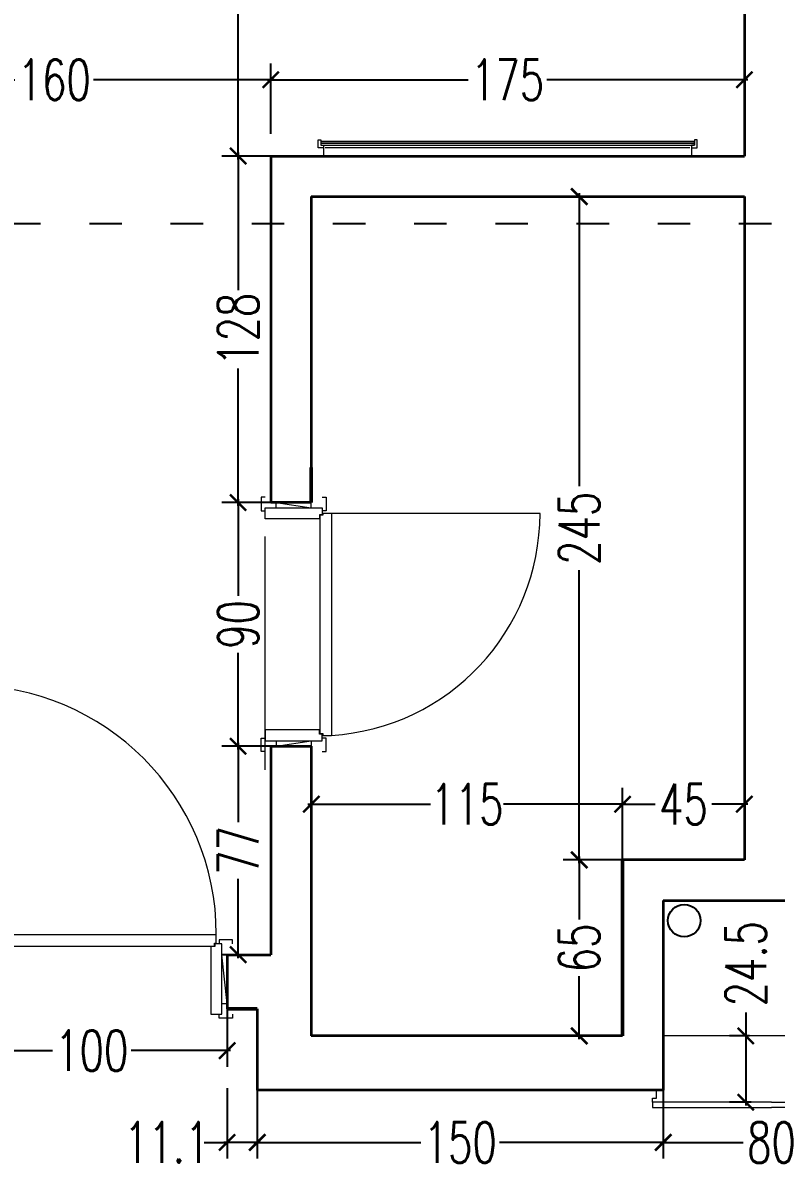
# Model space of a CAD drawing. Header units: centimetres. Extents: x -3207095 to 15275363, y -32656 to 4798027.
# Drawn here: x 700383.5 to 700661.8, y 4438990.4 to 4439413.7 of the extents above; entities that cross this region are included whole.
import ezdxf

# ---------------------------------------------------------------- set-up
doc = ezdxf.new("R2010")
doc.units = ezdxf.units.CM
doc.linetypes.add('ACAD_ISO03W100', pattern=[30, 12, -18])
doc.linetypes.add('DUZ', pattern=[500, 500])
doc.layers.get('0').update_dxf_attribs({"color": 1, "linetype": 'DUZ'})
for name, color, linetype in [('0 MC MAHAL', 94, 'Continuous'), ('DIM', 1, 'DUZ'), ('TESİSAT', 57, 'Continuous')]:
    doc.layers.add(name, color=color, linetype=linetype)
for name, color, linetype, lineweight in [('DUV', 220, 'Continuous', 50), ('DUVAR', 7, 'Continuous', 35), ('FE_MOBTEF.2', 33, 'Continuous', 18), ('KAPEN', 151, 'Continuous', 9)]:
    doc.layers.add(name, color=color, linetype=linetype, lineweight=lineweight)
doc.styles.add('DIM', font='ROMANSTW.SHX', dxfattribs={"width": 0.7})
doc.dimstyles.new('1_100', dxfattribs={"dimtxt": 15, "dimasz": 6, "dimexe": 6, "dimexo": 0, "dimgap": 2, "dimtad": 0, "dimdec": 1, "dimzin": 11, "dimdsep": 46, "dimtxsty": 'DIM', "dimblk": 'ARCHTICK', "dimcen": 3, "dimdle": 1.25, "dimclrt": 2, "dimadec": 0, "dimazin": 0, "dimtfac": 1.25, "dimtdec": 1, "dimtix": 1, "dimtofl": 0, "dimtmove": 1, "dimatfit": 3, "dimldrblk": 'ARCHTICK', "dimfxl": 20, "dimfxlon": 1, "dimtolj": 1, "dimtzin": 0, "dimarcsym": 0})

# ---------------------------------------------------------------- blocks, each defined once
blk = doc.blocks.new('new block')
at = {"layer": 'KAPEN'}
for p, q in [((105202.0528, 48261.8596), (105202.0198, 48261.8596)), ((105202.0528, 48261.8526), (105202.0528, 48261.8596)), ((105202.0628, 48261.8526), (105202.0528, 48261.8526)), ((105202.0628, 48261.0466), (105202.0628, 48261.8526)), ((105201.2498, 48261.0396), (105202.0528, 48261.0396)), ((105202.0528, 48261.0466), (105202.0628, 48261.0466)), ((105202.0528, 48261.0396), (105202.0528, 48261.0466))]:
    blk.add_line(p, q, dxfattribs=at)
for points in [[(105202.0548, 48261.9196), (105202.0398, 48261.9196), (105202.0398, 48261.8696), (105202.0548, 48261.8696)], [(105202.2648, 48261.9196), (105202.2798, 48261.9196), (105202.2798, 48261.8696), (105202.2648, 48261.8696)], [(105202.0198, 48261.0396), (105202.0198, 48261.8596)], [(105202.2248, 48261.8796), (105202.2248, 48261.8996), (105202.0948, 48261.8796), (105202.0948, 48261.8996)], [(105202.0548, 48260.9796), (105202.0398, 48260.9796), (105202.0398, 48261.0296), (105202.0548, 48261.0296)], [(105202.2248, 48261.0196), (105202.2248, 48260.9996), (105202.0948, 48261.0196), (105202.0948, 48260.9996)], [(105202.2648, 48260.9796), (105202.2798, 48260.9796), (105202.2798, 48261.0296), (105202.2648, 48261.0296)]]:
    blk.add_lwpolyline(points, dxfattribs=at)
for points in [[(105202.0548, 48261.8796), (105202.0548, 48261.8546), (105202.0648, 48261.8546), (105202.0648, 48261.8396), (105202.2648, 48261.8396), (105202.2648, 48261.8796)], [(105202.0548, 48261.0196), (105202.0548, 48261.0446), (105202.0648, 48261.0446), (105202.0648, 48261.0596), (105202.2648, 48261.0596), (105202.2648, 48261.0196)]]:
    blk.add_lwpolyline(points, close=True, dxfattribs=at)
blk.add_arc((105202.0715, 48261.0396), 0.8216, 93.6023, 180, dxfattribs=at)
blk = doc.blocks.new('K210')
for p, q in [((0.04, 0.985), (0.04, 0.032)), ((0.96, 0.032), (0.96, 0.065)), ((0.04, 0.032), (0.047, 0.032)), ((0.047, 0.032), (0.047, 0.022)), ((0.047, 0.022), (0.953, 0.022)), ((0.953, 0.032), (0.96, 0.032)), ((0.953, 0.022), (0.953, 0.032))]:
    blk.add_line(p, q)
for points in [[(-0.02, 0.03), (-0.02, 0.045), (0.03, 0.045), (0.03, 0.03)], [(0.04, 0.065), (0.96, 0.065)], [(1.02, 0.03), (1.02, 0.045), (0.97, 0.045), (0.97, 0.03)], [(0.02, -0.19), (0, -0.19), (0.02, -0.01), (0, -0.01)], [(0.98, -0.19), (1, -0.19), (0.98, -0.01), (1, -0.01)], [(-0.02, -0.23), (-0.02, -0.245), (0.03, -0.245), (0.03, -0.23)], [(1.02, -0.23), (1.02, -0.245), (0.97, -0.245), (0.97, -0.23)]]:
    blk.add_lwpolyline(points)
for points in [[(0.02, 0.03), (0.045, 0.03), (0.045, 0.02), (0.06, 0.02), (0.06, -0.23), (0.02, -0.23)], [(0.98, 0.03), (0.955, 0.03), (0.955, 0.02), (0.94, 0.02), (0.94, -0.23), (0.98, -0.23)]]:
    blk.add_lwpolyline(points, close=True)
blk.add_arc((0.04, 0.065), 0.92, 0, 90)
blk = doc.blocks.new('rgtkjıtdkfgölv')
at = {"layer": 'FE_MOBTEF.2'}
for p, q in [((104445.9076, 48877.9319), (104445.9076, 48877.9619)), ((104447.2679, 48877.9319), (104447.2679, 48877.9619)), ((104445.9079, 48877.9319), (104445.8879, 48877.9319)), ((104445.8879, 48877.9319), (104445.8879, 48877.9019)), ((104445.8879, 48877.9019), (104445.8979, 48877.9019)), ((104445.8979, 48877.9139), (104445.8979, 48877.9219)), ((104445.8979, 48877.9219), (104447.2779, 48877.9219)), ((104445.8979, 48877.9219), (104445.9079, 48877.9219)), ((104445.8979, 48877.9019), (104445.8979, 48877.9219)), ((104445.8979, 48877.9079), (104445.8979, 48877.9139)), ((104445.8979, 48877.9139), (104447.2779, 48877.9139)), ((104447.2779, 48877.9139), (104445.8979, 48877.9139)), ((104447.2779, 48877.9079), (104445.8979, 48877.9079)), ((104445.9079, 48877.9219), (104445.9079, 48877.9319)), ((104447.2612, 48877.9319), (104445.9143, 48877.9319)), ((104447.2679, 48877.9319), (104447.2879, 48877.9319)), ((104447.2679, 48877.9219), (104447.2679, 48877.9319)), ((104447.2779, 48877.9219), (104447.2679, 48877.9219)), ((104447.2779, 48877.9019), (104447.2779, 48877.9219)), ((104447.2779, 48877.9219), (104447.2779, 48877.9139)), ((104447.2779, 48877.9139), (104447.2779, 48877.9079)), ((104447.2879, 48877.9019), (104447.2779, 48877.9019)), ((104447.2879, 48877.9319), (104447.2879, 48877.9019))]:
    blk.add_line(p, q, dxfattribs=at)
blk = doc.blocks.new('_ArchTick')
at = {"color": 0, "linetype": 'ByBlock', "const_width": 0.15}
blk.add_lwpolyline([(-0.5, -0.5), (0.5, 0.5)], dxfattribs=at)
blk = doc.blocks.new('*D5479')
at = {"layer": 'Defpoints', "color": 0, "linetype": 'Continuous', "lineweight": 5, "transparency": 16777216}
for p in [(700463.06, 4439146.58), (700475.1, 4439146.58), (700475.1, 4439069.58)]:
    blk.add_point(p, dxfattribs=at)
at = {"layer": 'DIM', "color": 0, "linetype": 'Continuous', "lineweight": -2, "transparency": 16777216}
for p, q in [((700475.1, 4439146.58), (700457.06, 4439146.58)), ((700463.06, 4439147.83), (700463.06, 4439118.58)), ((700463.06, 4439068.33), (700463.06, 4439097.58)), ((700475.1, 4439069.58), (700457.06, 4439069.58))]:
    blk.add_line(p, q, dxfattribs=at)
at = {"layer": 'DIM', "color": 0, "linetype": 'Continuous', "lineweight": -2, "transparency": 16777216, "xscale": 6, "yscale": 6, "zscale": 6}
for p, rotation in [((700463.06, 4439146.58), 90), ((700463.06, 4439069.58), 270)]:
    blk.add_blockref('_ArchTick', p, dxfattribs=dict(at, rotation=rotation))
at = {"layer": 'DIM', "color": 2, "linetype": 'Continuous', "lineweight": 5, "transparency": 16777216, "insert": (700463.06, 4439108.08), "char_height": 15, "attachment_point": 5, "rotation": 90, "style": 'DIM'}
blk.add_mtext('\\A1;77', dxfattribs=at)
blk = doc.blocks.new('*D5480')
at = {"layer": 'Defpoints', "color": 0, "linetype": 'Continuous', "lineweight": 5, "transparency": 16777216}
for p in [(700463.06, 4439236.58), (700475.1, 4439236.58), (700475.1, 4439146.58)]:
    blk.add_point(p, dxfattribs=at)
at = {"layer": 'DIM', "color": 0, "linetype": 'Continuous', "lineweight": -2, "transparency": 16777216}
for p, q in [((700475.1, 4439236.58), (700457.06, 4439236.58)), ((700463.06, 4439237.83), (700463.06, 4439202.08)), ((700463.06, 4439145.33), (700463.06, 4439181.08)), ((700475.1, 4439146.58), (700457.06, 4439146.58))]:
    blk.add_line(p, q, dxfattribs=at)
at = {"layer": 'DIM', "color": 0, "linetype": 'Continuous', "lineweight": -2, "transparency": 16777216, "xscale": 6, "yscale": 6, "zscale": 6}
for p, rotation in [((700463.06, 4439236.58), 90), ((700463.06, 4439146.58), 270)]:
    blk.add_blockref('_ArchTick', p, dxfattribs=dict(at, rotation=rotation))
at = {"layer": 'DIM', "color": 2, "linetype": 'Continuous', "lineweight": 5, "transparency": 16777216, "insert": (700463.06, 4439191.58), "char_height": 15, "attachment_point": 5, "rotation": 90, "style": 'DIM'}
blk.add_mtext('\\A1;90', dxfattribs=at)
blk = doc.blocks.new('*D5481')
at = {"layer": 'Defpoints', "color": 0, "linetype": 'Continuous', "lineweight": 5, "transparency": 16777216}
for p in [(700463.06, 4439364.58), (700475.1, 4439364.58), (700475.1, 4439236.58)]:
    blk.add_point(p, dxfattribs=at)
at = {"layer": 'DIM', "color": 0, "linetype": 'Continuous', "lineweight": -2, "transparency": 16777216}
for p, q in [((700475.1, 4439364.58), (700457.06, 4439364.58)), ((700463.06, 4439365.83), (700463.06, 4439315.08)), ((700463.06, 4439235.33), (700463.06, 4439286.08)), ((700475.1, 4439236.58), (700457.06, 4439236.58))]:
    blk.add_line(p, q, dxfattribs=at)
at = {"layer": 'DIM', "color": 0, "linetype": 'Continuous', "lineweight": -2, "transparency": 16777216, "xscale": 6, "yscale": 6, "zscale": 6}
for p, rotation in [((700463.06, 4439364.58), 90), ((700463.06, 4439236.58), 270)]:
    blk.add_blockref('_ArchTick', p, dxfattribs=dict(at, rotation=rotation))
at = {"layer": 'DIM', "color": 2, "linetype": 'Continuous', "lineweight": 5, "transparency": 16777216, "insert": (700463.06, 4439300.58), "char_height": 15, "attachment_point": 5, "rotation": 90, "style": 'DIM'}
blk.add_mtext('\\A1;128', dxfattribs=at)
blk = doc.blocks.new('*D5482')
at = {"layer": 'Defpoints', "color": 0, "linetype": 'Continuous', "lineweight": 5, "transparency": 16777216}
for p in [(700463.06, 4439864.58), (700475.1, 4439864.58), (700475.1, 4439364.58)]:
    blk.add_point(p, dxfattribs=at)
at = {"layer": 'DIM', "color": 0, "linetype": 'Continuous', "lineweight": -2, "transparency": 16777216}
for p, q in [((700475.1, 4439864.58), (700457.06, 4439864.58)), ((700463.06, 4439865.83), (700463.06, 4439630.08)), ((700463.06, 4439363.33), (700463.06, 4439599.08)), ((700475.1, 4439364.58), (700457.06, 4439364.58))]:
    blk.add_line(p, q, dxfattribs=at)
at = {"layer": 'DIM', "color": 0, "linetype": 'Continuous', "lineweight": -2, "transparency": 16777216, "xscale": 6, "yscale": 6, "zscale": 6}
for p, rotation in [((700463.06, 4439864.58), 90), ((700463.06, 4439364.58), 270)]:
    blk.add_blockref('_ArchTick', p, dxfattribs=dict(at, rotation=rotation))
at = {"layer": 'DIM', "color": 2, "linetype": 'Continuous', "lineweight": 5, "transparency": 16777216, "insert": (700463.06, 4439614.58), "char_height": 15, "attachment_point": 5, "rotation": 90, "style": 'DIM'}
blk.add_mtext('\\A1;500', dxfattribs=at)
blk = doc.blocks.new('*D5483')
at = {"layer": 'Defpoints', "color": 0, "linetype": 'Continuous', "lineweight": 5, "transparency": 16777216}
for p in [(700475.1, 4439392.75), (700475.1, 4439364.58), (700650.1, 4439364.58)]:
    blk.add_point(p, dxfattribs=at)
at = {"layer": 'DIM', "color": 0, "linetype": 'Continuous', "lineweight": -2, "transparency": 16777216}
for p, q in [((700475.1, 4439372.75), (700475.1, 4439398.75)), ((700650.1, 4439372.75), (700650.1, 4439398.75)), ((700473.85, 4439392.75), (700548.1, 4439392.75)), ((700651.35, 4439392.75), (700577.1, 4439392.75))]:
    blk.add_line(p, q, dxfattribs=at)
at = {"layer": 'DIM', "color": 0, "linetype": 'Continuous', "lineweight": -2, "transparency": 16777216, "xscale": 6, "yscale": 6, "zscale": 6, "rotation": 180}
blk.add_blockref('_ArchTick', (700475.1, 4439392.75), dxfattribs=at)
at = {"layer": 'DIM', "color": 0, "linetype": 'Continuous', "lineweight": -2, "transparency": 16777216, "xscale": 6, "yscale": 6, "zscale": 6}
blk.add_blockref('_ArchTick', (700650.1, 4439392.75), dxfattribs=at)
at = {"layer": 'DIM', "color": 2, "linetype": 'Continuous', "lineweight": 5, "transparency": 16777216, "insert": (700562.6, 4439392.75), "char_height": 15, "attachment_point": 5, "style": 'DIM'}
blk.add_mtext('\\A1;175', dxfattribs=at)
blk = doc.blocks.new('*D5484')
at = {"layer": 'Defpoints', "color": 0, "linetype": 'Continuous', "lineweight": 5, "transparency": 16777216}
for p in [(700315.1, 4439392.75), (700315.1, 4439364.58), (700475.1, 4439364.58)]:
    blk.add_point(p, dxfattribs=at)
at = {"layer": 'DIM', "color": 0, "linetype": 'Continuous', "lineweight": -2, "transparency": 16777216}
for p, q in [((700315.1, 4439372.75), (700315.1, 4439398.75)), ((700475.1, 4439372.75), (700475.1, 4439398.75)), ((700313.85, 4439392.75), (700380.6, 4439392.75)), ((700476.35, 4439392.75), (700409.6, 4439392.75))]:
    blk.add_line(p, q, dxfattribs=at)
at = {"layer": 'DIM', "color": 0, "linetype": 'Continuous', "lineweight": -2, "transparency": 16777216, "xscale": 6, "yscale": 6, "zscale": 6, "rotation": 180}
blk.add_blockref('_ArchTick', (700315.1, 4439392.75), dxfattribs=at)
at = {"layer": 'DIM', "color": 0, "linetype": 'Continuous', "lineweight": -2, "transparency": 16777216, "xscale": 6, "yscale": 6, "zscale": 6}
blk.add_blockref('_ArchTick', (700475.1, 4439392.75), dxfattribs=at)
at = {"layer": 'DIM', "color": 2, "linetype": 'Continuous', "lineweight": 5, "transparency": 16777216, "insert": (700395.1, 4439392.75), "char_height": 15, "attachment_point": 5, "style": 'DIM'}
blk.add_mtext('\\A1;160', dxfattribs=at)
blk = doc.blocks.new('*D5035')
at = {"layer": 'Defpoints', "color": 0, "linetype": 'Continuous', "lineweight": 5, "transparency": 16777216}
for p in [(700458.99, 4439028.13), (700470.1, 4439027.93), (700458.99, 4439000.23)]:
    blk.add_point(p, dxfattribs=at)
at = {"layer": 'DIM', "color": 0, "linetype": 'Continuous', "lineweight": -2, "transparency": 16777216}
for p, q in [((700458.99, 4439020.23), (700458.99, 4438994.23)), ((700470.1, 4439020.23), (700470.1, 4438994.23)), ((700450.45, 4439000.23), (700458.99, 4439000.23)), ((700471.35, 4439000.23), (700457.74, 4439000.23))]:
    blk.add_line(p, q, dxfattribs=at)
at = {"layer": 'DIM', "color": 0, "linetype": 'Continuous', "lineweight": -2, "transparency": 16777216, "xscale": 6, "yscale": 6, "zscale": 6, "rotation": 180}
blk.add_blockref('_ArchTick', (700458.99, 4439000.23), dxfattribs=at)
at = {"layer": 'DIM', "color": 0, "linetype": 'Continuous', "lineweight": -2, "transparency": 16777216, "xscale": 6, "yscale": 6, "zscale": 6}
blk.add_blockref('_ArchTick', (700470.1, 4439000.23), dxfattribs=at)
at = {"layer": 'DIM', "color": 2, "linetype": 'Continuous', "lineweight": 5, "transparency": 16777216, "insert": (700436.7, 4439000.23), "char_height": 15, "attachment_point": 5, "style": 'DIM'}
blk.add_mtext('\\A1;11.1', dxfattribs=at)
blk = doc.blocks.new('*D5036')
at = {"layer": 'Defpoints', "color": 0, "linetype": 'Continuous', "lineweight": 5, "transparency": 16777216}
for p in [(700358.99, 4439049.58), (700458.99, 4439049.58), (700458.99, 4439034.13)]:
    blk.add_point(p, dxfattribs=at)
at = {"layer": 'DIM', "color": 0, "linetype": 'Continuous', "lineweight": -2, "transparency": 16777216}
for p, q in [((700358.99, 4439049.58), (700358.99, 4439028.13)), ((700458.99, 4439049.58), (700458.99, 4439028.13)), ((700357.74, 4439034.13), (700394.49, 4439034.13)), ((700460.24, 4439034.13), (700423.49, 4439034.13))]:
    blk.add_line(p, q, dxfattribs=at)
at = {"layer": 'DIM', "color": 0, "linetype": 'Continuous', "lineweight": -2, "transparency": 16777216, "xscale": 6, "yscale": 6, "zscale": 6, "rotation": 180}
blk.add_blockref('_ArchTick', (700358.99, 4439034.13), dxfattribs=at)
at = {"layer": 'DIM', "color": 0, "linetype": 'Continuous', "lineweight": -2, "transparency": 16777216, "xscale": 6, "yscale": 6, "zscale": 6}
blk.add_blockref('_ArchTick', (700458.99, 4439034.13), dxfattribs=at)
at = {"layer": 'DIM', "color": 2, "linetype": 'Continuous', "lineweight": 5, "transparency": 16777216, "insert": (700408.99, 4439034.13), "char_height": 15, "attachment_point": 5, "style": 'DIM'}
blk.add_mtext('\\A1;100', dxfattribs=at)
blk = doc.blocks.new('*D5037')
at = {"layer": 'Defpoints', "color": 0, "linetype": 'Continuous', "lineweight": 5, "transparency": 16777216}
for p in [(700470.1, 4439019.58), (700620.1, 4439019.58), (700620.1, 4439000.23)]:
    blk.add_point(p, dxfattribs=at)
at = {"layer": 'DIM', "color": 0, "linetype": 'Continuous', "lineweight": -2, "transparency": 16777216}
for p, q in [((700470.1, 4439019.58), (700470.1, 4438994.23)), ((700620.1, 4439019.58), (700620.1, 4438994.23)), ((700468.85, 4439000.23), (700530.6, 4439000.23)), ((700621.35, 4439000.23), (700559.6, 4439000.23))]:
    blk.add_line(p, q, dxfattribs=at)
at = {"layer": 'DIM', "color": 0, "linetype": 'Continuous', "lineweight": -2, "transparency": 16777216, "xscale": 6, "yscale": 6, "zscale": 6, "rotation": 180}
blk.add_blockref('_ArchTick', (700470.1, 4439000.23), dxfattribs=at)
at = {"layer": 'DIM', "color": 0, "linetype": 'Continuous', "lineweight": -2, "transparency": 16777216, "xscale": 6, "yscale": 6, "zscale": 6}
blk.add_blockref('_ArchTick', (700620.1, 4439000.23), dxfattribs=at)
at = {"layer": 'DIM', "color": 2, "linetype": 'Continuous', "lineweight": 5, "transparency": 16777216, "insert": (700545.1, 4439000.23), "char_height": 15, "attachment_point": 5, "style": 'DIM'}
blk.add_mtext('\\A1;150', dxfattribs=at)
blk = doc.blocks.new('*D5038')
at = {"layer": 'Defpoints', "color": 0, "linetype": 'Continuous', "lineweight": 5, "transparency": 16777216}
for p in [(700620.1, 4439019.58), (700700.1, 4439019.58), (700700.1, 4439000.23)]:
    blk.add_point(p, dxfattribs=at)
at = {"layer": 'DIM', "color": 0, "linetype": 'Continuous', "lineweight": -2, "transparency": 16777216}
for p, q in [((700620.1, 4439019.58), (700620.1, 4438994.23)), ((700700.1, 4439019.58), (700700.1, 4438994.23)), ((700618.85, 4439000.23), (700649.6, 4439000.23)), ((700701.35, 4439000.23), (700670.6, 4439000.23))]:
    blk.add_line(p, q, dxfattribs=at)
at = {"layer": 'DIM', "color": 0, "linetype": 'Continuous', "lineweight": -2, "transparency": 16777216, "xscale": 6, "yscale": 6, "zscale": 6, "rotation": 180}
blk.add_blockref('_ArchTick', (700620.1, 4439000.23), dxfattribs=at)
at = {"layer": 'DIM', "color": 0, "linetype": 'Continuous', "lineweight": -2, "transparency": 16777216, "xscale": 6, "yscale": 6, "zscale": 6}
blk.add_blockref('_ArchTick', (700700.1, 4439000.23), dxfattribs=at)
at = {"layer": 'DIM', "color": 2, "linetype": 'Continuous', "lineweight": 5, "transparency": 16777216, "insert": (700660.1, 4439000.23), "char_height": 15, "attachment_point": 5, "style": 'DIM'}
blk.add_mtext('\\A1;80', dxfattribs=at)
blk = doc.blocks.new('*D5056')
at = {"layer": 'Defpoints', "color": 0, "linetype": 'Continuous', "lineweight": 5, "transparency": 16777216}
for p in [(700651.95, 4439039.58), (700650.6, 4439015.08), (700652.6, 4439015.08)]:
    blk.add_point(p, dxfattribs=at)
at = {"layer": 'DIM', "color": 0, "linetype": 'Continuous', "lineweight": -2, "transparency": 16777216}
for p, q in [((700650.6, 4439048.22), (700650.6, 4439039.58)), ((700650.6, 4439040.83), (700650.6, 4439013.83)), ((700651.95, 4439039.58), (700644.6, 4439039.58)), ((700652.6, 4439015.08), (700644.6, 4439015.08))]:
    blk.add_line(p, q, dxfattribs=at)
at = {"layer": 'DIM', "color": 0, "linetype": 'Continuous', "lineweight": -2, "transparency": 16777216, "xscale": 6, "yscale": 6, "zscale": 6}
for p, rotation in [((700650.6, 4439039.58), 90), ((700650.6, 4439015.08), 270)]:
    blk.add_blockref('_ArchTick', p, dxfattribs=dict(at, rotation=rotation))
at = {"layer": 'DIM', "color": 2, "linetype": 'Continuous', "lineweight": 5, "transparency": 16777216, "insert": (700650.6, 4439066.22), "char_height": 15, "attachment_point": 5, "rotation": 90, "style": 'DIM'}
blk.add_mtext('\\A1;24.5', dxfattribs=at)
blk = doc.blocks.new('*D5079')
at = {"layer": 'Defpoints', "color": 0, "linetype": 'Continuous', "lineweight": 5, "transparency": 16777216}
for p in [(700605.1, 4439125.16), (700605.1, 4439104.58), (700650.1, 4439104.58)]:
    blk.add_point(p, dxfattribs=at)
at = {"layer": 'DIM', "color": 0, "linetype": 'Continuous', "lineweight": -2, "transparency": 16777216}
for p, q in [((700605.1, 4439105.16), (700605.1, 4439131.16)), ((700650.1, 4439105.16), (700650.1, 4439131.16)), ((700603.85, 4439125.16), (700617.1, 4439125.16)), ((700651.35, 4439125.16), (700638.1, 4439125.16))]:
    blk.add_line(p, q, dxfattribs=at)
at = {"layer": 'DIM', "color": 0, "linetype": 'Continuous', "lineweight": -2, "transparency": 16777216, "xscale": 6, "yscale": 6, "zscale": 6, "rotation": 180}
blk.add_blockref('_ArchTick', (700605.1, 4439125.16), dxfattribs=at)
at = {"layer": 'DIM', "color": 0, "linetype": 'Continuous', "lineweight": -2, "transparency": 16777216, "xscale": 6, "yscale": 6, "zscale": 6}
blk.add_blockref('_ArchTick', (700650.1, 4439125.16), dxfattribs=at)
at = {"layer": 'DIM', "color": 2, "linetype": 'Continuous', "lineweight": 5, "transparency": 16777216, "insert": (700627.6, 4439125.16), "char_height": 15, "attachment_point": 5, "style": 'DIM'}
blk.add_mtext('\\A1;45', dxfattribs=at)
blk = doc.blocks.new('*D5489')
at = {"layer": 'Defpoints', "color": 0, "linetype": 'Continuous', "lineweight": 5, "transparency": 16777216}
for p in [(700490.1, 4439125.16), (700490.1, 4439104.58), (700605.1, 4439104.58)]:
    blk.add_point(p, dxfattribs=at)
at = {"layer": 'DIM', "color": 0, "linetype": 'Continuous', "lineweight": -2, "transparency": 16777216}
for p, q in [((700490.1, 4439105.16), (700490.1, 4439131.16)), ((700605.1, 4439105.16), (700605.1, 4439131.16)), ((700488.85, 4439125.16), (700534.1, 4439125.16)), ((700606.35, 4439125.16), (700561.1, 4439125.16))]:
    blk.add_line(p, q, dxfattribs=at)
at = {"layer": 'DIM', "color": 0, "linetype": 'Continuous', "lineweight": -2, "transparency": 16777216, "xscale": 6, "yscale": 6, "zscale": 6, "rotation": 180}
blk.add_blockref('_ArchTick', (700490.1, 4439125.16), dxfattribs=at)
at = {"layer": 'DIM', "color": 0, "linetype": 'Continuous', "lineweight": -2, "transparency": 16777216, "xscale": 6, "yscale": 6, "zscale": 6}
blk.add_blockref('_ArchTick', (700605.1, 4439125.16), dxfattribs=at)
at = {"layer": 'DIM', "color": 2, "linetype": 'Continuous', "lineweight": 5, "transparency": 16777216, "insert": (700547.6, 4439125.16), "char_height": 15, "attachment_point": 5, "style": 'DIM'}
blk.add_mtext('\\A1;115', dxfattribs=at)
blk = doc.blocks.new('*D5490')
at = {"layer": 'Defpoints', "color": 0, "linetype": 'Continuous', "lineweight": 5, "transparency": 16777216}
for p in [(700589.09, 4439104.58), (700605.1, 4439104.58), (700605.1, 4439039.58)]:
    blk.add_point(p, dxfattribs=at)
at = {"layer": 'DIM', "color": 0, "linetype": 'Continuous', "lineweight": -2, "transparency": 16777216}
for p, q in [((700605.1, 4439104.58), (700583.09, 4439104.58)), ((700589.09, 4439105.83), (700589.09, 4439082.58)), ((700589.09, 4439038.33), (700589.09, 4439061.58)), ((700605.1, 4439039.58), (700583.09, 4439039.58))]:
    blk.add_line(p, q, dxfattribs=at)
at = {"layer": 'DIM', "color": 0, "linetype": 'Continuous', "lineweight": -2, "transparency": 16777216, "xscale": 6, "yscale": 6, "zscale": 6}
for p, rotation in [((700589.09, 4439104.58), 90), ((700589.09, 4439039.58), 270)]:
    blk.add_blockref('_ArchTick', p, dxfattribs=dict(at, rotation=rotation))
at = {"layer": 'DIM', "color": 2, "linetype": 'Continuous', "lineweight": 5, "transparency": 16777216, "insert": (700589.09, 4439072.08), "char_height": 15, "attachment_point": 5, "rotation": 90, "style": 'DIM'}
blk.add_mtext('\\A1;65', dxfattribs=at)
blk = doc.blocks.new('*D5491')
at = {"layer": 'Defpoints', "color": 0, "linetype": 'Continuous', "lineweight": 5, "transparency": 16777216}
for p in [(700589.09, 4439349.58), (700605.1, 4439349.58), (700605.1, 4439104.58)]:
    blk.add_point(p, dxfattribs=at)
at = {"layer": 'DIM', "color": 0, "linetype": 'Continuous', "lineweight": -2, "transparency": 16777216}
for p, q in [((700605.1, 4439349.58), (700583.09, 4439349.58)), ((700589.09, 4439350.83), (700589.09, 4439242.58)), ((700589.09, 4439103.33), (700589.09, 4439211.58)), ((700605.1, 4439104.58), (700583.09, 4439104.58))]:
    blk.add_line(p, q, dxfattribs=at)
at = {"layer": 'DIM', "color": 0, "linetype": 'Continuous', "lineweight": -2, "transparency": 16777216, "xscale": 6, "yscale": 6, "zscale": 6}
for p, rotation in [((700589.09, 4439349.58), 90), ((700589.09, 4439104.58), 270)]:
    blk.add_blockref('_ArchTick', p, dxfattribs=dict(at, rotation=rotation))
at = {"layer": 'DIM', "color": 2, "linetype": 'Continuous', "lineweight": 5, "transparency": 16777216, "insert": (700589.09, 4439227.08), "char_height": 15, "attachment_point": 5, "rotation": 90, "style": 'DIM'}
blk.add_mtext('\\A1;245', dxfattribs=at)

msp = doc.modelspace()

# ---------------------------------------------------------------- linework, layer by layer
at = {"color": 232, "linetype": 'ACAD_ISO03W100'}
msp.add_line((701890.1, 4439339.58), (697950.1, 4439339.58), dxfattribs=at)
at = {"layer": 'DUV'}
for p, q in [((700490.1, 4439249.58), (700490.1, 4439236.58)), ((700605.1, 4439104.58), (700605.1, 4439039.58)), ((700458.99, 4439049.58), (700470.1, 4439049.58))]:
    msp.add_line(p, q, dxfattribs=at)
at = {"layer": 'DUVAR'}
for p, q in [((700650.1, 4439864.58), (700650.1, 4439364.58)), ((700475.1, 4439364.58), (700650.1, 4439364.58)), ((700475.1, 4439364.58), (700475.1, 4439236.58)), ((700490.1, 4439349.58), (700650.1, 4439349.58)), ((700490.1, 4439349.58), (700490.1, 4439236.58)), ((700650.1, 4439349.58), (700650.1, 4439104.58)), ((700490.1, 4439236.58), (700475.1, 4439236.58)), ((700475.1, 4439146.58), (700475.1, 4439069.58)), ((700475.1, 4439146.58), (700490.1, 4439146.58)), ((700490.1, 4439146.58), (700490.1, 4439039.58)), ((700650.1, 4439104.58), (700605.1, 4439104.58)), ((700605.1, 4439104.58), (700605.1, 4439039.58)), ((700620.1, 4439089.58), (700700.1, 4439089.58)), ((700620.1, 4439089.58), (700620.1, 4439019.58)), ((700458.99, 4439069.58), (700475.1, 4439069.58)), ((700458.99, 4439069.58), (700458.99, 4439049.58)), ((700470.1, 4439049.58), (700458.99, 4439049.58)), ((700470.1, 4439049.58), (700470.1, 4439019.58)), ((700605.1, 4439039.58), (700490.1, 4439039.58)), ((700620.1, 4439019.58), (700470.1, 4439019.58))]:
    msp.add_line(p, q, dxfattribs=at)
at = {"layer": 'KAPEN'}
for p, q in [((700473.1, 4439137.84), (700473.1, 4439224.04)), ((700700.1, 4439039.58), (700620.1, 4439039.58))]:
    msp.add_line(p, q, dxfattribs=at)
msp.add_lwpolyline([(700620.1, 4439015.08), (700616.1, 4439015.08), (700616.1, 4439016.58), (700617.6, 4439016.58), (700617.6, 4439019.58), (700620.1, 4439019.58), (700620.1, 4439015.08)], close=True, dxfattribs=at)
msp.add_lwpolyline([(700620.1, 4439015.08), (700616.1, 4439015.08), (700616.1, 4439016.58), (700617.6, 4439016.58), (700617.6, 4439019.58), (700620.1, 4439019.58), (700620.1, 4439015.08)], close=True, dxfattribs=at)
for points in [[(700660.1, 4439015.08), (700616.1, 4439015.08), (700616.1, 4439013.08), (700660.1, 4439013.08)], [(700660.1, 4439015.08), (700704.1, 4439015.08), (700704.1, 4439013.08), (700660.1, 4439013.08)]]:
    msp.add_lwpolyline(points, dxfattribs=at)
at = {"layer": 'TESİSAT', "color": 8}
msp.add_circle((700627.86, 4439082.15), 6, dxfattribs=at)

# ---------------------------------------------------------------- block references
at = {"xscale": 99.999999999621, "yscale": 99.999999999621, "zscale": 99.999999999621, "rotation": 180}
msp.add_blockref('new block', (11220699.58, 9265336.54), dxfattribs=at)
at = {"layer": '0 MC MAHAL', "xscale": -99.999999999621, "yscale": 99.999999999621, "zscale": 99.999999999621, "rotation": 180}
msp.add_blockref('rgtkjıtdkfgölv', (-9744096.18, 9327160.77), dxfattribs=at)
at = {"layer": 'KAPEN', "xscale": 99.999999999621, "yscale": 99.999999999621, "zscale": 99.999999999621}
msp.add_blockref('K210', (700358.99, 4439070.58), dxfattribs=at)

# ---------------------------------------------------------------- dimensions: what is measured, and where the dimension line sits
at = {"layer": 'DIM', "linetype": 'Continuous', "lineweight": 5}
for base, p1, p2, picture, middle in [((700463.06, 4439864.58), (700475.1, 4439364.58), (700475.1, 4439864.58), '*D5482', (700463.06, 4439614.58)), ((700463.06, 4439364.58), (700475.1, 4439236.58), (700475.1, 4439364.58), '*D5481', (700463.06, 4439300.58)), ((700589.09, 4439349.58), (700605.1, 4439104.58), (700605.1, 4439349.58), '*D5491', (700589.09, 4439227.08)), ((700463.06, 4439236.58), (700475.1, 4439146.58), (700475.1, 4439236.58), '*D5480', (700463.06, 4439191.58)), ((700463.06, 4439146.58), (700475.1, 4439069.58), (700475.1, 4439146.58), '*D5479', (700463.06, 4439108.08)), ((700589.09, 4439104.58), (700605.1, 4439039.58), (700605.1, 4439104.58), '*D5490', (700589.09, 4439072.08))]:
    dim = msp.add_linear_dim(base=base, p1=p1, p2=p2, angle=90, dimstyle='1_100', dxfattribs=at)
    dim.commit()
    dim.dimension.update_dxf_attribs({"geometry": picture, "text_midpoint": middle})
for base, p1, p2, picture, middle in [((700315.1, 4439392.75), (700475.1, 4439364.58), (700315.1, 4439364.58), '*D5484', (700395.1, 4439392.75)), ((700475.1, 4439392.75), (700650.1, 4439364.58), (700475.1, 4439364.58), '*D5483', (700562.6, 4439392.75)), ((700490.1, 4439125.16), (700605.1, 4439104.58), (700490.1, 4439104.58), '*D5489', (700547.6, 4439125.16)), ((700605.1, 4439125.16), (700650.1, 4439104.58), (700605.1, 4439104.58), '*D5079', (700627.6, 4439125.16)), ((700458.99, 4439034.13), (700358.99, 4439049.58), (700458.99, 4439049.58), '*D5036', (700408.99, 4439034.13)), ((700620.1, 4439000.23), (700470.1, 4439019.58), (700620.1, 4439019.58), '*D5037', (700545.1, 4439000.23)), ((700700.1, 4439000.23), (700620.1, 4439019.58), (700700.1, 4439019.58), '*D5038', (700660.1, 4439000.23))]:
    dim = msp.add_linear_dim(base=base, p1=p1, p2=p2, dimstyle='1_100', dxfattribs=at)
    dim.commit()
    dim.dimension.update_dxf_attribs({"geometry": picture, "text_midpoint": middle})
dim = msp.add_linear_dim(base=(700650.6, 4439015.08), p1=(700651.95, 4439039.58), p2=(700652.6, 4439015.08), angle=90, dimstyle='1_100', dxfattribs=at)
dim.commit()
dim.dimension.update_dxf_attribs({"geometry": '*D5056', "text_midpoint": (700650.6, 4439066.22), "dimtype": 160})
dim = msp.add_linear_dim(base=(700458.99, 4439000.23), p1=(700470.1, 4439027.93), p2=(700458.99, 4439028.13), dimstyle='1_100', dxfattribs=at)
dim.commit()
dim.dimension.update_dxf_attribs({"geometry": '*D5035', "text_midpoint": (700436.7, 4439000.23), "dimtype": 160})

doc.saveas('drawing.dxf')
